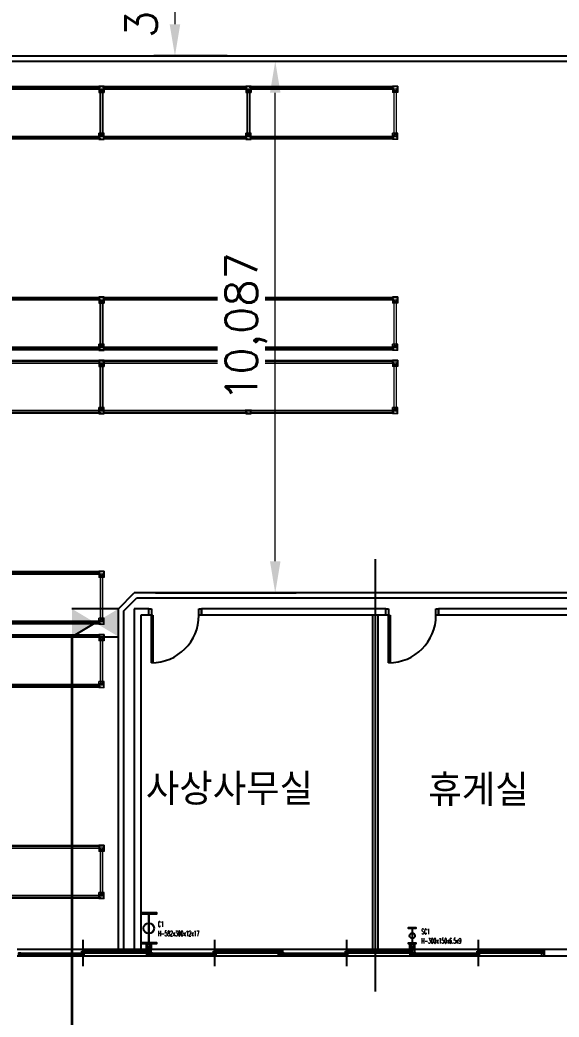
# Model space of a CAD drawing. Header units: millimetres. Extents: x 10462777 to 22643323, y 453826 to 1389191.
# Drawn here: x 11243686 to 11253917, y 570615 to 589530 of the extents above; entities that cross this region are included whole.
import ezdxf
from ezdxf.enums import TextEntityAlignment as Align

# ---------------------------------------------------------------- set-up
doc = ezdxf.new("R2010")
doc.units = ezdxf.units.MM
doc.header["$LTSCALE"] = 200
doc.header["$MEASUREMENT"] = 0
doc.header["$PDMODE"] = 35
doc.header["$PDSIZE"] = -5
for name, pattern in [('CEN', [62, 60, -1, 0, -1]), ('CENTERX2', [4, 2.5, -0.5, 0.5, -0.5]), ('DASHEDX2', [38.1, 25.4, -12.7])]:
    doc.linetypes.add(name, pattern=pattern)
doc.layers.get('0').update_dxf_attribs({"linetype": 'CONTINUOUS'})
doc.layers.get('DEFPOINTS').update_dxf_attribs({"linetype": 'CONTINUOUS'})
for name, color, linetype, lineweight in [('AM_5', 3, 'CONTINUOUS', 15), ('AM_8', 1, 'CONTINUOUS', 15), ('Post(Om-Bar)', 7, 'CONTINUOUS', 20)]:
    doc.layers.add(name, color=color, linetype=linetype, lineweight=lineweight)
for name, color, linetype in [('CEN2', 8, 'CEN'), ('COL', 2, 'CONTINUOUS'), ('door', 4, 'CONTINUOUS'), ('panel', 4, 'CONTINUOUS'), ('PIPE', 4, 'CONTINUOUS'), ('TEXT', 7, 'CONTINUOUS'), ('win', 6, 'CONTINUOUS')]:
    doc.layers.add(name, color=color, linetype=linetype)
doc.layers.add('No_Print', color=153, linetype='CONTINUOUS', plot=False)
doc.styles.add('HYwulM', font='txt.shx ', dxfattribs={"bigfont": ' whgtxt.shx'})
doc.styles.add('HY울릉도L', font='txt.shx ', dxfattribs={"bigfont": ' whgtxt.shx'})
doc.styles.add('굴림', font='txt.shx ', dxfattribs={"bigfont": ' whgtxt.shx'})
doc.dimstyles.new('200$0', dxfattribs={"dimscale": 200, "dimtxt": 7, "dimasz": 1, "dimexe": 2, "dimexo": 2, "dimgap": 1, "dimtad": 1, "dimdec": 0, "dimdsep": 46, "dimlunit": 6, "dimtxsty": '굴림', "dimblk": 'DIMDOT', "dimcen": 1, "dimclrd": 4, "dimclre": 4, "dimclrt": 4, "dimadec": 0, "dimazin": 0, "dimtfac": 1, "dimtdec": 0, "dimtmove": 2, "dimatfit": 3, "dimldrblk": 'DIMDOT', "dimfxl": 1, "dimtolj": 1, "dimtzin": 0, "dimlwd": -1, "dimarcsym": 0})

# ---------------------------------------------------------------- blocks, each defined once
blk = doc.blocks.new('post_top')
at = {"layer": 'Post(Om-Bar)', "color": 5, "lineweight": 20}
for p, q in [((-50, 120), (50, 120)), ((-50, 0), (-50, 120)), ((-50, 0), (50, 0)), ((50, 0), (50, 120))]:
    blk.add_line(p, q, dxfattribs=at)
at = {"layer": 'Post(Om-Bar)', "color": 5, "linetype": 'CENTERX2', "lineweight": 5}
for p, q in [((-45, 26), (-38, 26)), ((-29, 68), (-22, 68)), ((-14, 90), (14, 90)), ((0, 77), (0, 103)), ((22, 68), (29, 68)), ((38, 26), (44, 26))]:
    blk.add_line(p, q, dxfattribs=at)
at = {"layer": 'Post(Om-Bar)', "color": 5, "linetype": 'DASHEDX2', "lineweight": 9}
for p, q in [((-43, 31), (-40, 31)), ((-43, 20), (-40, 20)), ((-27, 74), (-24, 74)), ((-27, 63), (-24, 63)), ((24, 74), (27, 74)), ((24, 63), (27, 63)), ((40, 31), (42, 31)), ((40, 20), (42, 20))]:
    blk.add_line(p, q, dxfattribs=at)
at = {"layer": 'Post(Om-Bar)', "color": 5, "lineweight": 20}
blk.add_lwpolyline([(40, 88), (30, 88, 0.414214), (24, 82), (24, 55, 0.25784), (27, 49), (39, 42, -0.25784), (40, 40), (40, 13, -0.414214), (37, 10), (6, 10, -0.124419), (4, 10), (0, 12, 0.252752), (0, 12), (-4, 10, -0.124419), (-6, 10), (-37, 10, -0.414214), (-40, 13), (-40, 40, -0.25784), (-39, 42), (-27, 49, 0.25784), (-24, 55), (-24, 82, 0.414214), (-30, 88), (-40, 88), (-40, 85), (-30, 85, -0.414214), (-27, 82), (-27, 54, -0.25784), (-28, 52), (-40, 44, 0.25784), (-43, 39), (-43, 14, 0.414214), (-37, 8), (-5, 8, 0.124419), (-4, 8), (0, 10, -0.252752), (0, 10), (4, 8, 0.124419), (5, 8), (36, 8, 0.414214), (42, 14), (42, 39, 0.25784), (40, 44), (28, 52, -0.25784), (27, 54), (27, 82, -0.414214), (30, 85), (40, 85)], format="xyb", close=True, dxfattribs=at)
blk.add_circle((0, 90), 10, dxfattribs=at)
blk = doc.blocks.new('top view')
at = {"color": 5, "lineweight": 20}
for p, q in [((-1487.25, 4), (-1487.25, 0)), ((-1487.25, 4), (-1452.25, 4)), ((-1487.25, 0), (-1452.25, 0)), ((-1475.5, 0), (-1475.5, -9)), ((-1463.5, 0), (-1463.5, -9)), ((-1444.25, 0), (1244.25, 0)), ((-1444.25, -55), (-1444.25, 0)), ((1287.25, 4), (1252.25, 4)), ((1287.25, 4), (1287.25, 0)), ((-1475.5, -6.95), (-1463.5, -6.95)), ((-1475.5, -9), (-1463.5, -9)), ((-1448.25, -4), (-1448.25, -75)), ((-1448.25, -75), (-1444.25, -75)), ((-1444.25, -4), (-1444.25, -75)), ((-1444.25, -25), (1244.25, -25)), ((-1444.25, -55), (1244.25, -55)), ((1244.25, 0), (1244.25, -55)), ((1244.25, -4), (1244.25, -75)), ((1248.25, -75), (1244.25, -75)), ((1248.25, -4), (1248.25, -75)), ((1287.25, 0), (1252.25, 0)), ((1263.5, 0), (1263.5, -9)), ((1275.5, -6.95), (1263.5, -6.95)), ((1275.5, -9), (1263.5, -9)), ((1275.5, 0), (1275.5, -9)), ((-1448.25, -925), (-1444.25, -925)), ((-1448.25, -996), (-1448.25, -925)), ((-1444.25, -996), (-1444.25, -925)), ((-1444.25, -945), (1244.25, -945)), ((-1444.25, -945), (-1444.25, -1000)), ((1244.25, -996), (1244.25, -925)), ((1248.25, -925), (1244.25, -925)), ((1244.25, -1000), (1244.25, -945)), ((1248.25, -996), (1248.25, -925)), ((-1487.25, -1004), (-1487.25, -1000)), ((-1487.25, -1000), (-1452.25, -1000)), ((-1487.25, -1004), (-1452.25, -1004)), ((-1475.5, -991), (-1463.5, -991)), ((-1475.5, -1000), (-1475.5, -991)), ((-1475.5, -993.05), (-1463.5, -993.05)), ((-1463.5, -1000), (-1463.5, -991)), ((-1444.25, -975), (1244.25, -975)), ((-1444.25, -1000), (1244.25, -1000)), ((1287.25, -1000), (1252.25, -1000)), ((1287.25, -1004), (1252.25, -1004)), ((1263.5, -1000), (1263.5, -991)), ((1275.5, -991), (1263.5, -991)), ((1275.5, -993.05), (1263.5, -993.05)), ((1275.5, -1000), (1275.5, -991)), ((1287.25, -1004), (1287.25, -1000))]:
    blk.add_line(p, q, dxfattribs=at)
at = {"color": 5, "linetype": 'DASHEDX2', "lineweight": 9}
for p, q in [((-1475.5, 0), (-1475.5, 4)), ((-1463.5, 0), (-1463.5, 4)), ((1263.5, 0), (1263.5, 4)), ((1275.5, 0), (1275.5, 4)), ((-1444.25, -3), (1244.25, -3)), ((-1444.25, -52), (1244.25, -52)), ((-1475.5, -1000), (-1475.5, -1004)), ((-1463.5, -1000), (-1463.5, -1004)), ((-1444.25, -948), (1244.25, -948)), ((-1444.25, -997), (1244.25, -997)), ((1263.5, -1000), (1263.5, -1004)), ((1275.5, -1000), (1275.5, -1004))]:
    blk.add_line(p, q, dxfattribs=at)
at = {"color": 5, "lineweight": 20}
for centre, radius, start, end in [((-1452.25, -4), 8, 0, 90), ((-1452.25, -4), 4, 0, 90), ((1252.25, -4), 8, 90, 180), ((1252.25, -4), 4, 90, 180), ((-1452.25, -996), 4, 270, 0), ((-1452.25, -996), 8, 270, 0), ((1252.25, -996), 8, 180, 270), ((1252.25, -996), 4, 180, 270)]:
    blk.add_arc(centre, radius, start, end, dxfattribs=at)
at = {"layer": 'Post(Om-Bar)', "color": 5, "linetype": 'DASHEDX2', "lineweight": 9}
for p, q in [((-1516.1, -50), (-1516.1, -950)), ((-1468.9, -950), (-1468.9, -50)), ((1268.9, -950), (1268.9, -50)), ((1316.1, -50), (1316.1, -950))]:
    blk.add_line(p, q, dxfattribs=at)
at = {"layer": 'Post(Om-Bar)', "color": 5, "lineweight": 20}
for points in [[(-1467.5, -50), (-1517.5, -50), (-1517.5, -950), (-1467.5, -950)], [(1267.5, -50), (1317.5, -50), (1317.5, -950), (1267.5, -950)]]:
    blk.add_lwpolyline(points, close=True, dxfattribs=at)
at = {"layer": 'Post(Om-Bar)', "color": 5, "lineweight": 20, "xscale": -1, "rotation": 180}
blk.add_blockref('post_top', (-1492.5, 7.5), dxfattribs=at)
at = {"layer": 'Post(Om-Bar)', "color": 5, "lineweight": 20, "rotation": 180}
blk.add_blockref('post_top', (1292.5, 7.5), dxfattribs=at)
at = {"layer": 'Post(Om-Bar)', "color": 5, "lineweight": 20}
blk.add_blockref('post_top', (-1492.5, -1007.5), dxfattribs=at)
at = {"layer": 'Post(Om-Bar)', "color": 5, "lineweight": 20, "xscale": -1}
blk.add_blockref('post_top', (1292.5, -1007.5), dxfattribs=at)
blk = doc.blocks.new('*U114')
at = {"color": 0, "lineweight": -2, "xscale": -1}
for p in [(-100, 1100), (-100, -100)]:
    blk.add_blockref('top view', p, dxfattribs=at)
blk = doc.blocks.new('*U115')
at = {"color": 0, "linetype": 'ByBlock', "lineweight": -2, "transparency": 16777216}
for p in [(-16710, 0), (-13925, 0), (-11140, 0), (-8355, 0), (-5570, 0), (-2785, 0), (0, 0)]:
    blk.add_blockref('*U114', p, dxfattribs=at)
blk = doc.blocks.new('*D333')
at = {"layer": 'AM_5', "color": 4, "linetype": 'ByBlock', "lineweight": -2, "transparency": 16777216}
for p, q in [((11247622, 591848), (11246228, 591848)), ((11247622, 588848), (11246228, 588848))]:
    blk.add_line(p, q, dxfattribs=at)
at = {"layer": 'AM_5', "color": 4, "linetype": 'ByBlock', "transparency": 16777216}
blk.add_line((11246628, 591248), (11246628, 589448), dxfattribs=at)
at = {"layer": 'AM_5', "color": 4, "transparency": 16777216}
for points in [[(11246528, 591248), (11246728, 591248), (11246628, 591848)], [(11246528, 589448), (11246728, 589448), (11246628, 588848)]]:
    blk.add_solid(points, dxfattribs=at)
at = {"layer": 'DEFPOINTS', "color": 0, "transparency": 16777216}
for p in [(11248022, 591848), (11246628, 588848), (11248022, 588848)]:
    blk.add_point(p, dxfattribs=at)
at = {"layer": 'AM_5', "color": 4, "transparency": 16777216, "insert": (11246078, 590348), "char_height": 600, "attachment_point": 5, "rotation": 90, "style": '굴림', "bg_fill": 3, "box_fill_scale": 1.25, "bg_fill_color": 256, "bg_fill_true_color": 13158600, "bg_fill_transparency": 0}
blk.add_mtext('\\A1;3,000', dxfattribs=at)
blk = doc.blocks.new('DIMDOT')
at = {"color": 4}
blk.add_line((-2, 0), (2, 0), dxfattribs=at)
at = {"color": 7}
for radius in [0.5, 0.25]:
    blk.add_circle((0, 0), radius, dxfattribs=at)
blk = doc.blocks.new('*D334')
at = {"layer": 'AM_5', "color": 4, "linetype": 'ByBlock', "lineweight": -2, "transparency": 16777216}
for p, q in [((11246256, 588748), (11248931, 588748)), ((11246256, 578661), (11248931, 578661))]:
    blk.add_line(p, q, dxfattribs=at)
at = {"layer": 'AM_5', "color": 4, "linetype": 'ByBlock', "transparency": 16777216}
blk.add_line((11248531, 579261), (11248531, 588148), dxfattribs=at)
at = {"layer": 'AM_5', "color": 4, "transparency": 16777216}
for points in [[(11248431, 588148), (11248631, 588148), (11248531, 588748)], [(11248431, 579261), (11248631, 579261), (11248531, 578661)]]:
    blk.add_solid(points, dxfattribs=at)
at = {"layer": 'DEFPOINTS', "color": 0, "transparency": 16777216}
for p in [(11245856, 588748), (11248531, 588748), (11245856, 578661)]:
    blk.add_point(p, dxfattribs=at)
at = {"layer": 'AM_5', "color": 4, "transparency": 16777216, "insert": (11247981, 583705), "char_height": 600, "attachment_point": 5, "rotation": 90, "style": '굴림', "bg_fill": 3, "box_fill_scale": 1.25, "bg_fill_color": 256, "bg_fill_true_color": 13158600, "bg_fill_transparency": 0}
blk.add_mtext('\\A1;10,087', dxfattribs=at)

msp = doc.modelspace()

# ---------------------------------------------------------------- hatches: boundary and pattern name
at = {"layer": 'AM_8', "ltscale": 10}
for points in [[(11245113.83709, 578095.81172), (11245113.83709, 578095.81172), (11245113.83709, 578095.81172), (11244671.34896, 578360.88492), (11244671.34896, 577830.73852)], [(11245556.32522, 577830.73852), (11245556.32522, 578360.88492), (11245113.83709, 578095.81172), (11245357.18551, 577950.03348)]]:
    msp.add_hatch(color=0, dxfattribs=at).paths.add_polyline_path(points)

# ---------------------------------------------------------------- linework, layer by layer
at = {"ltscale": 10}
for p, q in [((11230857.73106, 588848.38492), (11260247.74658, 588848.38492)), ((11230899.15242, 588748.38492), (11260206.32522, 588748.38492)), ((11245556.32522, 578360.88492), (11245856.32522, 578660.88492)), ((11260664.90387, 578660.88492), (11245856.32522, 578660.88492)), ((11245656.32522, 578319.46356), (11245897.74658, 578560.88492)), ((11260706.32522, 578560.88492), (11245897.74658, 578560.88492)), ((11245556.32522, 578360.88492), (11244671.34896, 578360.88492)), ((11245556.32522, 571898.38492), (11245556.32522, 578360.88492)), ((11245556.32522, 577830.73852), (11245556.32522, 578360.88492)), ((11245656.32522, 571898.38492), (11245656.32522, 578319.46356)), ((11244671.34896, 577830.73852), (11245113.83709, 578095.81172)), ((11244671.34896, 577830.73852), (11245556.32522, 577830.73852))]:
    msp.add_line(p, q, dxfattribs=at)
at = {"color": 30, "lineweight": 35, "ltscale": 10}
msp.add_line((11244671.34896, 577830.73852), (11244671.34896, 562722.99992), dxfattribs=at)
at = {"layer": 'CEN2'}
msp.add_line((11250431.32522, 571098.38492), (11250431.32522, 579298.38492), dxfattribs=at)
at = {"layer": 'COL'}
for points in [[(11246125.32522, 572040.38492, -0.4142135624), (11246109.32522, 572024.38492), (11245981.32522, 572024.38492), (11245981.32522, 572007.38492), (11246281.32522, 572007.38492), (11246281.32522, 572024.38492), (11246153.32522, 572024.38492, -0.4142135624), (11246137.32522, 572040.38492), (11246137.32522, 572556.38492, -0.4142135624), (11246153.32522, 572572.38492), (11246281.32522, 572572.38492), (11246281.32522, 572589.38492), (11245981.32522, 572589.38492), (11245981.32522, 572572.38492), (11246109.32522, 572572.38492, -0.4142135624), (11246125.32522, 572556.38492)], [(11251128.07522, 572032.38492, -0.4142135624), (11251112.07522, 572016.38492), (11251056.32522, 572016.38492), (11251056.32522, 572007.38492), (11251206.32522, 572007.38492), (11251206.32522, 572016.38492), (11251150.57522, 572016.38492, -0.4142135624), (11251134.57522, 572032.38492), (11251134.57522, 572282.38492, -0.4142135624), (11251150.57522, 572298.38492), (11251206.32522, 572298.38492), (11251206.32522, 572307.38492), (11251056.32522, 572307.38492), (11251056.32522, 572298.38492), (11251112.07522, 572298.38492, -0.4142135624), (11251128.07522, 572282.38492)]]:
    msp.add_lwpolyline(points, format="xyb", close=True, dxfattribs=at)
at = {"layer": 'door', "linetype": 'Continuous'}
for p, q in [((11246131.32522, 578235.88492), (11246131.32522, 578360.88492)), ((11246131.32522, 578360.88492), (11246181.32522, 578360.88492)), ((11246181.32522, 578360.88492), (11246181.32522, 578235.88492)), ((11247081.32522, 578235.88492), (11247081.32522, 578360.88492)), ((11247081.32522, 578360.88492), (11247131.32522, 578360.88492)), ((11247131.32522, 578360.88492), (11247131.32522, 578235.88492)), ((11250631.32522, 578235.88492), (11250631.32522, 578360.88492)), ((11250631.32522, 578360.88492), (11250681.32522, 578360.88492)), ((11250681.32522, 578360.88492), (11250681.32522, 578235.88492)), ((11251581.32522, 578235.88492), (11251581.32522, 578360.88492)), ((11251581.32522, 578360.88492), (11251631.32522, 578360.88492)), ((11251631.32522, 578360.88492), (11251631.32522, 578235.88492)), ((11246181.32522, 578235.88492), (11246131.32522, 578235.88492)), ((11246181.32522, 578235.88492), (11246211.32522, 578235.88492)), ((11246181.32522, 577335.88492), (11246181.32522, 578235.88492)), ((11246211.32522, 578235.88492), (11246211.32522, 577335.88492)), ((11247131.32522, 578235.88492), (11247081.32522, 578235.88492)), ((11250681.32522, 578235.88492), (11250631.32522, 578235.88492)), ((11250681.32522, 578235.88492), (11250711.32522, 578235.88492)), ((11250681.32522, 577335.88492), (11250681.32522, 578235.88492)), ((11250711.32522, 578235.88492), (11250711.32522, 577335.88492)), ((11251631.32522, 578235.88492), (11251581.32522, 578235.88492)), ((11246211.32522, 577335.88492), (11246181.32522, 577335.88492)), ((11250711.32522, 577335.88492), (11250681.32522, 577335.88492))]:
    msp.add_line(p, q, dxfattribs=at)
for centre in [(11246181.32522, 578235.88492), (11250681.32522, 578235.88492)]:
    msp.add_arc(centre, 900, 270, 0, dxfattribs=at)
at = {"layer": 'No_Print'}
for centre, radius in [((11246131.32522, 572298.38492), 100), ((11251131.32522, 572157.38492), 50)]:
    msp.add_circle(centre, radius, dxfattribs=at)
at = {"layer": 'panel'}
for p, q in [((11246131.32522, 578360.88492), (11245856.32522, 578360.88492)), ((11245856.32522, 578360.88492), (11245856.32522, 571898.38492)), ((11246131.32522, 578235.88492), (11246131.32522, 578360.88492)), ((11250631.32522, 578360.88492), (11247131.32522, 578360.88492)), ((11247131.32522, 578235.88492), (11247131.32522, 578360.88492)), ((11250631.32522, 578235.88492), (11250631.32522, 578360.88492)), ((11255031.32522, 578360.88492), (11251631.32522, 578360.88492)), ((11251631.32522, 578235.88492), (11251631.32522, 578360.88492)), ((11245981.32522, 578235.88492), (11245981.32522, 571898.38492)), ((11246131.32522, 578235.88492), (11245981.32522, 578235.88492)), ((11250631.32522, 578235.88492), (11247131.32522, 578235.88492)), ((11250381.32522, 571895.88492), (11250381.32522, 578235.88492)), ((11250481.32522, 571895.88492), (11250481.32522, 578235.88492)), ((11255031.32522, 578235.88492), (11251631.32522, 578235.88492)), ((11255131.32522, 571895.88492), (11253631.32522, 571895.88492)), ((11253631.32522, 571770.88492), (11253631.32522, 571895.88492)), ((11255131.32522, 571770.88492), (11253631.32522, 571770.88492))]:
    msp.add_line(p, q, dxfattribs=at)
at = {"layer": 'PIPE'}
for p, q in [((11246083.62522, 571898.18492), (11246179.02522, 571993.58492)), ((11246179.02522, 571898.18492), (11246083.62522, 571993.58492)), ((11251083.62522, 571898.18492), (11251179.02522, 571993.58492)), ((11251179.02522, 571898.18492), (11251083.62522, 571993.58492))]:
    msp.add_line(p, q, dxfattribs=at)
for points in [[(11246181.32522, 571895.88492), (11246181.32522, 571995.88492), (11246081.32522, 571995.88492), (11246081.32522, 571895.88492)], [(11251181.32522, 571895.88492), (11251181.32522, 571995.88492), (11251081.32522, 571995.88492), (11251081.32522, 571895.88492)], [(11246179.02522, 571898.18492), (11246179.02522, 571993.58492), (11246083.62522, 571993.58492), (11246083.62522, 571898.18492)], [(11251179.02522, 571898.18492), (11251179.02522, 571993.58492), (11251083.62522, 571993.58492), (11251083.62522, 571898.18492)]]:
    msp.add_lwpolyline(points, close=True, dxfattribs=at)
at = {"layer": 'win'}
for p, q in [((11244881.32522, 572079.16158), (11244881.32522, 571582.21214)), ((11247381.32522, 572079.16158), (11247381.32522, 571582.21214)), ((11249881.32522, 572079.16158), (11249881.32522, 571582.21214)), ((11252381.32522, 572079.16158), (11252381.32522, 571582.21214)), ((11246131.32522, 571895.88492), (11243631.32522, 571895.88492)), ((11243701.32522, 571827.88492), (11244861.32522, 571827.88492)), ((11243701.32522, 571816.88492), (11244861.32522, 571816.88492)), ((11243701.32522, 571808.88492), (11244861.32522, 571808.88492)), ((11244901.32522, 571863.88492), (11246061.32522, 571863.88492)), ((11244901.32522, 571852.88492), (11246061.32522, 571852.88492)), ((11244901.32522, 571844.88492), (11246061.32522, 571844.88492)), ((11244901.32522, 571833.88492), (11246101.32522, 571833.88492)), ((11248631.32522, 571895.88492), (11246131.32522, 571895.88492)), ((11246201.32522, 571827.88492), (11247361.32522, 571827.88492)), ((11246201.32522, 571816.88492), (11247361.32522, 571816.88492)), ((11246201.32522, 571808.88492), (11247361.32522, 571808.88492)), ((11247401.32522, 571863.88492), (11248561.32522, 571863.88492)), ((11247401.32522, 571852.88492), (11248561.32522, 571852.88492)), ((11247401.32522, 571844.88492), (11248561.32522, 571844.88492)), ((11247401.32522, 571833.88492), (11248601.32522, 571833.88492)), ((11251131.32522, 571895.88492), (11248631.32522, 571895.88492)), ((11248701.32522, 571827.88492), (11249861.32522, 571827.88492)), ((11248701.32522, 571816.88492), (11249861.32522, 571816.88492)), ((11248701.32522, 571808.88492), (11249861.32522, 571808.88492)), ((11249901.32522, 571863.88492), (11251061.32522, 571863.88492)), ((11249901.32522, 571852.88492), (11251061.32522, 571852.88492)), ((11249901.32522, 571844.88492), (11251061.32522, 571844.88492)), ((11249901.32522, 571833.88492), (11251101.32522, 571833.88492)), ((11253631.32522, 571895.88492), (11251131.32522, 571895.88492)), ((11251201.32522, 571827.88492), (11252361.32522, 571827.88492)), ((11251201.32522, 571816.88492), (11252361.32522, 571816.88492)), ((11251201.32522, 571808.88492), (11252361.32522, 571808.88492)), ((11252401.32522, 571863.88492), (11253561.32522, 571863.88492)), ((11252401.32522, 571852.88492), (11253561.32522, 571852.88492)), ((11252401.32522, 571844.88492), (11253561.32522, 571844.88492)), ((11252401.32522, 571833.88492), (11253601.32522, 571833.88492)), ((11246131.32522, 571770.88492), (11243631.32522, 571770.88492)), ((11243701.32522, 571797.88492), (11244861.32522, 571797.88492)), ((11248631.32522, 571770.88492), (11246131.32522, 571770.88492)), ((11246201.32522, 571797.88492), (11247361.32522, 571797.88492)), ((11251131.32522, 571770.88492), (11248631.32522, 571770.88492)), ((11248701.32522, 571797.88492), (11249861.32522, 571797.88492)), ((11253631.32522, 571770.88492), (11251131.32522, 571770.88492)), ((11251201.32522, 571797.88492), (11252361.32522, 571797.88492))]:
    msp.add_line(p, q, dxfattribs=at)
for points in [[(11243661.32522, 571797.88492), (11243701.32522, 571797.88492), (11243701.32522, 571827.88492), (11243661.32522, 571827.88492)], [(11244861.32522, 571863.88492), (11244901.32522, 571863.88492), (11244901.32522, 571833.88492), (11244861.32522, 571833.88492)], [(11244861.32522, 571827.88492), (11244901.32522, 571827.88492), (11244901.32522, 571797.88492), (11244861.32522, 571797.88492)], [(11246061.32522, 571863.88492), (11246101.32522, 571863.88492), (11246101.32522, 571833.88492), (11246061.32522, 571833.88492)], [(11246161.32522, 571797.88492), (11246201.32522, 571797.88492), (11246201.32522, 571827.88492), (11246161.32522, 571827.88492)], [(11247361.32522, 571863.88492), (11247401.32522, 571863.88492), (11247401.32522, 571833.88492), (11247361.32522, 571833.88492)], [(11247361.32522, 571827.88492), (11247401.32522, 571827.88492), (11247401.32522, 571797.88492), (11247361.32522, 571797.88492)], [(11248561.32522, 571863.88492), (11248601.32522, 571863.88492), (11248601.32522, 571833.88492), (11248561.32522, 571833.88492)], [(11248661.32522, 571797.88492), (11248701.32522, 571797.88492), (11248701.32522, 571827.88492), (11248661.32522, 571827.88492)], [(11249861.32522, 571863.88492), (11249901.32522, 571863.88492), (11249901.32522, 571833.88492), (11249861.32522, 571833.88492)], [(11249861.32522, 571827.88492), (11249901.32522, 571827.88492), (11249901.32522, 571797.88492), (11249861.32522, 571797.88492)], [(11251061.32522, 571863.88492), (11251101.32522, 571863.88492), (11251101.32522, 571833.88492), (11251061.32522, 571833.88492)], [(11251161.32522, 571797.88492), (11251201.32522, 571797.88492), (11251201.32522, 571827.88492), (11251161.32522, 571827.88492)], [(11252361.32522, 571863.88492), (11252401.32522, 571863.88492), (11252401.32522, 571833.88492), (11252361.32522, 571833.88492)], [(11252361.32522, 571827.88492), (11252401.32522, 571827.88492), (11252401.32522, 571797.88492), (11252361.32522, 571797.88492)], [(11253561.32522, 571863.88492), (11253601.32522, 571863.88492), (11253601.32522, 571833.88492), (11253561.32522, 571833.88492)]]:
    msp.add_lwpolyline(points, close=True, dxfattribs=at)
for points in [[(11246131.32522, 571865.88492), (11246131.32522, 571770.88492), (11246091.32522, 571770.88492), (11246091.32522, 571830.88492), (11246111.32522, 571830.88492), (11246111.32522, 571895.88492), (11246131.32522, 571895.88492), (11246131.32522, 571865.88492)], [(11246131.32522, 571845.88492), (11246131.32522, 571895.88492), (11246171.32522, 571895.88492), (11246171.32522, 571830.88492), (11246151.32522, 571830.88492), (11246151.32522, 571770.88492), (11246131.32522, 571770.88492), (11246131.32522, 571845.88492)], [(11248631.32522, 571865.88492), (11248631.32522, 571770.88492), (11248591.32522, 571770.88492), (11248591.32522, 571830.88492), (11248611.32522, 571830.88492), (11248611.32522, 571895.88492), (11248631.32522, 571895.88492), (11248631.32522, 571865.88492)], [(11248631.32522, 571845.88492), (11248631.32522, 571895.88492), (11248671.32522, 571895.88492), (11248671.32522, 571830.88492), (11248651.32522, 571830.88492), (11248651.32522, 571770.88492), (11248631.32522, 571770.88492), (11248631.32522, 571845.88492)], [(11251131.32522, 571865.88492), (11251131.32522, 571770.88492), (11251091.32522, 571770.88492), (11251091.32522, 571830.88492), (11251111.32522, 571830.88492), (11251111.32522, 571895.88492), (11251131.32522, 571895.88492), (11251131.32522, 571865.88492)], [(11251131.32522, 571845.88492), (11251131.32522, 571895.88492), (11251171.32522, 571895.88492), (11251171.32522, 571830.88492), (11251151.32522, 571830.88492), (11251151.32522, 571770.88492), (11251131.32522, 571770.88492), (11251131.32522, 571845.88492)], [(11253631.32522, 571865.88492), (11253631.32522, 571770.88492), (11253591.32522, 571770.88492), (11253591.32522, 571830.88492), (11253611.32522, 571830.88492), (11253611.32522, 571895.88492), (11253631.32522, 571895.88492), (11253631.32522, 571865.88492)]]:
    msp.add_lwpolyline(points, dxfattribs=at)

# ---------------------------------------------------------------- block references
at = {"color": 0, "lineweight": -2, "rotation": 180}
for p in [(11243743.82522, 587266.88492), (11246528.82522, 587266.88492), (11249313.82522, 587266.88492), (11243743.82522, 578066.88492), (11243743.82522, 576866.88492), (11243743.82522, 572866.88492)]:
    msp.add_blockref('top view', p, dxfattribs=at)
at = {"xscale": -1, "rotation": 180}
msp.add_blockref('*U115', (11249413.82522, 583166.88492), dxfattribs=at)

# ---------------------------------------------------------------- texts
at = {"layer": 'No_Print', "style": 'HYwulM', "width": 0.5}
for s, p in [('C1', (11246305.16001, 572377.49421)), ('H-582x300x12x17', (11246305.16001, 572201.48409)), ('SC1', (11251305.16001, 572236.49421)), ('H-300x150x6.5x9', (11251305.16001, 572060.48409))]:
    msp.add_text(s, height=100, dxfattribs=at).set_placement(p, align=Align.MIDDLE_LEFT)
at = {"layer": 'TEXT', "color": 7, "style": 'HY울릉도L'}
for s, p in [('사상사무실', (11246075.32971, 575237.3824)), ('휴게실', (11251436.16523, 575217.68568))]:
    msp.add_text(s, height=600, dxfattribs=at).set_placement(p, align=Align.TOP_LEFT)

# ---------------------------------------------------------------- next in the draw order: dimensions: what is measured, and where the dimension line sits
at = {"layer": 'AM_5'}
for p1, p2, distance, picture, middle in [((11248022.13416, 591848.38492), (11248022.13416, 588848.38492), -1394.12374, '*D333', (11246078.01043, 590348.38492)), ((11245856.3252249304, 578660.8849169845), (11245856.3252249304, 588748.3849169796), -2674.9000087399, '*D334', (11247981.2252336703, 583704.6349169838))]:
    dim = msp.add_aligned_dim(p1=p1, p2=p2, distance=distance, dimstyle='200$0', override={"dimtxt": 3, "dimasz": 3, "dimsah": 1, "dimfxl": 2, "dimtfill": 1, "dimarcsym": 1}, dxfattribs=at)
    dim.commit()
    dim.dimension.update_dxf_attribs({"geometry": picture, "text_midpoint": middle})

doc.saveas('drawing.dxf')
